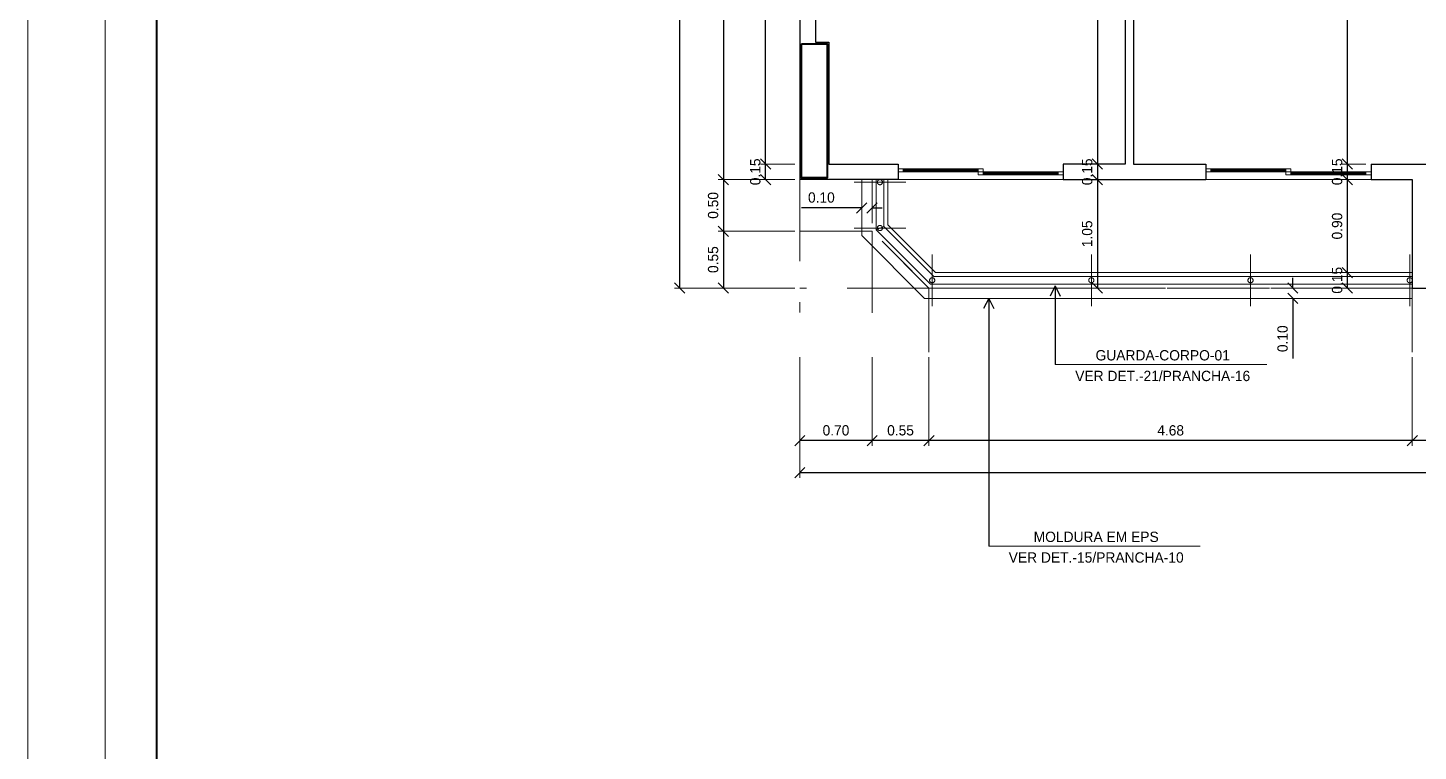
# Model space of a CAD drawing. Header units: metres. Extents: x 2.9 to 62.3, y 8 to 50.1.
# Drawn here: x 2.9 to 16.36, y 29.04 to 36.05 of the extents above; entities that cross this region are included whole.
import ezdxf

# ---------------------------------------------------------------- set-up
doc = ezdxf.new("R2010")
doc.units = ezdxf.units.M
doc.header["$MEASUREMENT"] = 0
for name, pattern in [('DGN Style 2', [0.98853, 0.593118, -0.395412]), ('DGN Style 3', [1.383942, 0.98853, -0.395412]), ('DGN Style 4', [1.582636, 0.790824, -0.395412, 0.00098853, -0.395412])]:
    doc.linetypes.add(name, pattern=pattern)
doc.layers.get('Defpoints').update_dxf_attribs({"lineweight": 0})
for name, color, linetype, lineweight in [('CORNIJAS_VAR NA PLANTA PTIPO 1', 7, 'Continuous', 0), ('Level 1', 7, 'Continuous', 0), ('Level 12', 7, 'Continuous', 0), ('Level 14', 7, 'Continuous', 0), ('Level 24-1', 7, 'Continuous', 0), ('Level 31', 7, 'Continuous', 0), ('Level 43', 7, 'Continuous', 0), ('Level 44', 7, 'Continuous', 0), ('Level 50', 7, 'Continuous', 0), ('Level 63', 7, 'Continuous', 0), ('Level 7', 7, 'Continuous', 0), ('Level 8', 7, 'Continuous', 0)]:
    doc.layers.add(name, color=color, linetype=linetype, lineweight=lineweight)
doc.styles.add('Style-INTL_ENGINEERING', font='INTL_ENGINEERING.shx')
doc.dimstyles.get("Standard").update_dxf_attribs({"dimtxt": 0.18, "dimasz": 0.18, "dimexe": 0.18, "dimexo": 0.0625, "dimgap": 0.09, "dimtad": 0, "dimtih": 1, "dimtoh": 1, "dimdec": 4, "dimzin": 1, "dimdsep": 46, "dimtxsty": 'Standard', "dimcen": 0, "dimadec": 0, "dimazin": 0, "dimtfac": 1, "dimtdec": 4, "dimtofl": 0, "dimtmove": 0, "dimatfit": 3, "dimfxl": 0, "dimtolj": 1, "dimtzin": 1, "dimarcsym": 0})

# ---------------------------------------------------------------- blocks, each defined once
blk = doc.blocks.new('_Oblique')
at = {"color": 0, "linetype": 'ByBlock', "lineweight": -2}
blk.add_line((0.5, 0.5), (-0.5, -0.5), dxfattribs=at)
blk = doc.blocks.new('*D222')
at = {"layer": 'Defpoints', "color": 0, "linetype": 'Continuous', "lineweight": 0}
for p in [(10.04283, 41.13904), (10.37455, 41.13904), (10.37455, 34.72904)]:
    blk.add_point(p, dxfattribs=at)
at = {"layer": 'Level 43', "color": 2, "linetype": 'Continuous', "lineweight": 0}
for p, q in [((10.32505, 41.13904), (9.99333, 41.13904)), ((10.32505, 34.72904), (9.99333, 34.72904))]:
    blk.add_line(p, q, dxfattribs=at)
at = {"layer": 'Level 43', "color": 0, "linetype": 'Continuous', "lineweight": -2}
blk.add_line((10.04283, 34.72904), (10.04283, 41.13904), dxfattribs=at)
at = {"layer": 'Level 43', "color": 0, "linetype": 'Continuous', "lineweight": -2, "xscale": 0.0995, "yscale": 0.0995, "zscale": 0.0995}
for p, rotation in [((10.04283, 41.13904), 90), ((10.04283, 34.72904), 270)]:
    blk.add_blockref('_Oblique', p, dxfattribs=dict(at, rotation=rotation))
at = {"layer": 'Level 43', "color": 0, "linetype": 'Continuous', "lineweight": 0, "insert": (9.94358, 37.93404), "char_height": 0.0995, "attachment_point": 5, "rotation": 90, "style": 'Style-INTL_ENGINEERING'}
blk.add_mtext('6.41', dxfattribs=at)
blk = doc.blocks.new('*D221')
at = {"layer": 'Defpoints', "color": 0, "linetype": 'Continuous', "lineweight": 0}
for p in [(10.04283, 34.72904), (10.37455, 34.72904), (10.37455, 34.57904)]:
    blk.add_point(p, dxfattribs=at)
at = {"layer": 'Level 43', "color": 2, "linetype": 'Continuous', "lineweight": 0}
for p, q in [((10.32505, 34.72904), (9.99333, 34.72904)), ((10.32505, 34.57904), (9.99333, 34.57904))]:
    blk.add_line(p, q, dxfattribs=at)
at = {"layer": 'Level 43', "color": 0, "linetype": 'Continuous', "lineweight": -2}
blk.add_line((10.04283, 34.57904), (10.04283, 34.72904), dxfattribs=at)
at = {"layer": 'Level 43', "color": 0, "linetype": 'Continuous', "lineweight": -2, "xscale": 0.0995, "yscale": 0.0995, "zscale": 0.0995}
for p, rotation in [((10.04283, 34.72904), 90), ((10.04283, 34.57904), 270)]:
    blk.add_blockref('_Oblique', p, dxfattribs=dict(at, rotation=rotation))
at = {"layer": 'Level 43', "color": 0, "linetype": 'Continuous', "lineweight": 0, "insert": (9.94358, 34.65404), "char_height": 0.0995, "attachment_point": 5, "rotation": 90, "style": 'Style-INTL_ENGINEERING'}
blk.add_mtext('0.15', dxfattribs=at)
blk = doc.blocks.new('*D240')
at = {"layer": 'Defpoints', "color": 0, "linetype": 'Continuous', "lineweight": 0}
for p in [(10.37455, 32.90904), (50.62455, 32.90904), (10.37455, 31.74023)]:
    blk.add_point(p, dxfattribs=at)
at = {"layer": 'Level 43', "color": 2, "linetype": 'Continuous', "lineweight": 0}
for p, q in [((10.37455, 32.85954), (10.37455, 31.69073)), ((50.62455, 32.85954), (50.62455, 31.69073))]:
    blk.add_line(p, q, dxfattribs=at)
at = {"layer": 'Level 43', "color": 0, "linetype": 'Continuous', "lineweight": -2}
blk.add_line((50.62455, 31.74023), (10.37455, 31.74023), dxfattribs=at)
at = {"layer": 'Level 43', "color": 0, "linetype": 'Continuous', "lineweight": -2, "xscale": 0.0995, "yscale": 0.0995, "zscale": 0.0995, "rotation": 180}
blk.add_blockref('_Oblique', (10.37455, 31.74023), dxfattribs=at)
at = {"layer": 'Level 43', "color": 0, "linetype": 'Continuous', "lineweight": -2, "xscale": 0.0995, "yscale": 0.0995, "zscale": 0.0995}
blk.add_blockref('_Oblique', (50.62455, 31.74023), dxfattribs=at)
at = {"layer": 'Level 43', "color": 0, "linetype": 'Continuous', "lineweight": 0, "insert": (30.49955, 31.83948), "char_height": 0.0995, "attachment_point": 5, "style": 'Style-INTL_ENGINEERING'}
blk.add_mtext('40.25', dxfattribs=at)
blk = doc.blocks.new('*D242')
at = {"layer": 'Defpoints', "color": 0, "linetype": 'Continuous', "lineweight": 0}
for p in [(10.37455, 34.57904), (9.63438, 34.07904), (10.37455, 34.07904)]:
    blk.add_point(p, dxfattribs=at)
at = {"layer": 'Level 43', "color": 2, "linetype": 'Continuous', "lineweight": 0}
for p, q in [((10.32505, 34.57904), (9.58488, 34.57904)), ((10.32505, 34.07904), (9.58488, 34.07904))]:
    blk.add_line(p, q, dxfattribs=at)
at = {"layer": 'Level 43', "color": 0, "linetype": 'Continuous', "lineweight": -2}
blk.add_line((9.63438, 34.57904), (9.63438, 34.07904), dxfattribs=at)
at = {"layer": 'Level 43', "color": 0, "linetype": 'Continuous', "lineweight": -2, "xscale": 0.0995, "yscale": 0.0995, "zscale": 0.0995}
for p, rotation in [((9.63438, 34.57904), 90), ((9.63438, 34.07904), 270)]:
    blk.add_blockref('_Oblique', p, dxfattribs=dict(at, rotation=rotation))
at = {"layer": 'Level 43', "color": 0, "linetype": 'Continuous', "lineweight": 0, "insert": (9.53513, 34.32904), "char_height": 0.0995, "attachment_point": 5, "rotation": 90, "style": 'Style-INTL_ENGINEERING'}
blk.add_mtext('0.50', dxfattribs=at)
blk = doc.blocks.new('*D243')
at = {"layer": 'Defpoints', "color": 0, "linetype": 'Continuous', "lineweight": 0}
for p in [(10.37455, 34.07904), (9.63438, 33.52904), (10.37455, 33.52904)]:
    blk.add_point(p, dxfattribs=at)
at = {"layer": 'Level 43', "color": 2, "linetype": 'Continuous', "lineweight": 0}
for p, q in [((10.32505, 34.07904), (9.58488, 34.07904)), ((10.32505, 33.52904), (9.58488, 33.52904))]:
    blk.add_line(p, q, dxfattribs=at)
at = {"layer": 'Level 43', "color": 0, "linetype": 'Continuous', "lineweight": -2}
blk.add_line((9.63438, 34.07904), (9.63438, 33.52904), dxfattribs=at)
at = {"layer": 'Level 43', "color": 0, "linetype": 'Continuous', "lineweight": -2, "xscale": 0.0995, "yscale": 0.0995, "zscale": 0.0995}
for p, rotation in [((9.63438, 34.07904), 90), ((9.63438, 33.52904), 270)]:
    blk.add_blockref('_Oblique', p, dxfattribs=dict(at, rotation=rotation))
at = {"layer": 'Level 43', "color": 0, "linetype": 'Continuous', "lineweight": 0, "insert": (9.53513, 33.80404), "char_height": 0.0995, "attachment_point": 5, "rotation": 90, "style": 'Style-INTL_ENGINEERING'}
blk.add_mtext('0.55', dxfattribs=at)
blk = doc.blocks.new('*D241')
at = {"layer": 'Defpoints', "color": 0, "linetype": 'Continuous', "lineweight": 0}
for p in [(10.37455, 41.28904), (9.63438, 34.57904), (10.37455, 34.57904)]:
    blk.add_point(p, dxfattribs=at)
at = {"layer": 'Level 43', "color": 2, "linetype": 'Continuous', "lineweight": 0}
for p, q in [((10.32505, 41.28904), (9.58488, 41.28904)), ((10.32505, 34.57904), (9.58488, 34.57904))]:
    blk.add_line(p, q, dxfattribs=at)
at = {"layer": 'Level 43', "color": 0, "linetype": 'Continuous', "lineweight": -2}
blk.add_line((9.63438, 41.28904), (9.63438, 34.57904), dxfattribs=at)
at = {"layer": 'Level 43', "color": 0, "linetype": 'Continuous', "lineweight": -2, "xscale": 0.0995, "yscale": 0.0995, "zscale": 0.0995}
for p, rotation in [((9.63438, 41.28904), 90), ((9.63438, 34.57904), 270)]:
    blk.add_blockref('_Oblique', p, dxfattribs=dict(at, rotation=rotation))
at = {"layer": 'Level 43', "color": 0, "linetype": 'Continuous', "lineweight": 0, "insert": (9.53513, 37.93404), "char_height": 0.0995, "attachment_point": 5, "rotation": 90, "style": 'Style-INTL_ENGINEERING'}
blk.add_mtext('6.71', dxfattribs=at)
blk = doc.blocks.new('*D244')
at = {"layer": 'Defpoints', "color": 0, "linetype": 'Continuous', "lineweight": 0}
for p in [(10.37455, 41.28904), (9.21022, 33.52904), (10.37455, 33.52904)]:
    blk.add_point(p, dxfattribs=at)
at = {"layer": 'Level 43', "color": 2, "linetype": 'Continuous', "lineweight": 0}
for p, q in [((10.32505, 41.28904), (9.16072, 41.28904)), ((10.32505, 33.52904), (9.16072, 33.52904))]:
    blk.add_line(p, q, dxfattribs=at)
at = {"layer": 'Level 43', "color": 0, "linetype": 'Continuous', "lineweight": -2}
blk.add_line((9.21022, 41.28904), (9.21022, 33.52904), dxfattribs=at)
at = {"layer": 'Level 43', "color": 0, "linetype": 'Continuous', "lineweight": -2, "xscale": 0.0995, "yscale": 0.0995, "zscale": 0.0995}
for p, rotation in [((9.21022, 41.28904), 90), ((9.21022, 33.52904), 270)]:
    blk.add_blockref('_Oblique', p, dxfattribs=dict(at, rotation=rotation))
at = {"layer": 'Level 43', "color": 0, "linetype": 'Continuous', "lineweight": 0, "insert": (9.11097, 37.40904), "char_height": 0.0995, "attachment_point": 5, "rotation": 90, "style": 'Style-INTL_ENGINEERING'}
blk.add_mtext('7.76', dxfattribs=at)
blk = doc.blocks.new('*D247')
at = {"layer": 'Defpoints', "color": 0, "linetype": 'Continuous', "lineweight": 0}
for p in [(15.676, 34.579), (15.905, 34.579), (16.305, 33.679)]:
    blk.add_point(p, dxfattribs=at)
at = {"layer": 'Level 43', "color": 2, "linetype": 'Continuous', "lineweight": 0}
for p, q in [((15.855, 34.579), (15.627, 34.579)), ((16.255, 33.679), (15.627, 33.679))]:
    blk.add_line(p, q, dxfattribs=at)
at = {"layer": 'Level 43', "color": 0, "linetype": 'Continuous', "lineweight": -2}
blk.add_line((15.676, 33.679), (15.676, 34.579), dxfattribs=at)
at = {"layer": 'Level 43', "color": 0, "linetype": 'Continuous', "lineweight": -2, "xscale": 0.0995, "yscale": 0.0995, "zscale": 0.0995}
for p, rotation in [((15.676, 34.579), 90), ((15.676, 33.679), 270)]:
    blk.add_blockref('_Oblique', p, dxfattribs=dict(at, rotation=rotation))
at = {"layer": 'Level 43', "color": 0, "linetype": 'Continuous', "lineweight": 0, "insert": (15.577, 34.129), "char_height": 0.0995, "attachment_point": 5, "rotation": 90, "style": 'Style-INTL_ENGINEERING'}
blk.add_mtext('0.90', dxfattribs=at)
blk = doc.blocks.new('*D248')
at = {"layer": 'Defpoints', "color": 0, "linetype": 'Continuous', "lineweight": 0}
for p in [(15.676, 34.729), (15.905, 34.729), (15.905, 34.579)]:
    blk.add_point(p, dxfattribs=at)
at = {"layer": 'Level 43', "color": 2, "linetype": 'Continuous', "lineweight": 0}
for p, q in [((15.855, 34.729), (15.627, 34.729)), ((15.855, 34.579), (15.627, 34.579))]:
    blk.add_line(p, q, dxfattribs=at)
at = {"layer": 'Level 43', "color": 0, "linetype": 'Continuous', "lineweight": -2}
blk.add_line((15.676, 34.579), (15.676, 34.729), dxfattribs=at)
at = {"layer": 'Level 43', "color": 0, "linetype": 'Continuous', "lineweight": -2, "xscale": 0.0995, "yscale": 0.0995, "zscale": 0.0995}
for p, rotation in [((15.676, 34.729), 90), ((15.676, 34.579), 270)]:
    blk.add_blockref('_Oblique', p, dxfattribs=dict(at, rotation=rotation))
at = {"layer": 'Level 43', "color": 0, "linetype": 'Continuous', "lineweight": 0, "insert": (15.577, 34.654), "char_height": 0.0995, "attachment_point": 5, "rotation": 90, "style": 'Style-INTL_ENGINEERING'}
blk.add_mtext('0.15', dxfattribs=at)
blk = doc.blocks.new('*D249')
at = {"layer": 'Defpoints', "color": 0, "linetype": 'Continuous', "lineweight": 0}
for p in [(15.676, 38.429), (15.805, 38.429), (15.905, 34.729)]:
    blk.add_point(p, dxfattribs=at)
at = {"layer": 'Level 43', "color": 2, "linetype": 'Continuous', "lineweight": 0}
for p, q in [((15.755, 38.429), (15.627, 38.429)), ((15.855, 34.729), (15.627, 34.729))]:
    blk.add_line(p, q, dxfattribs=at)
at = {"layer": 'Level 43', "color": 0, "linetype": 'Continuous', "lineweight": -2}
blk.add_line((15.676, 34.729), (15.676, 38.429), dxfattribs=at)
at = {"layer": 'Level 43', "color": 0, "linetype": 'Continuous', "lineweight": -2, "xscale": 0.0995, "yscale": 0.0995, "zscale": 0.0995}
for p, rotation in [((15.676, 38.429), 90), ((15.676, 34.729), 270)]:
    blk.add_blockref('_Oblique', p, dxfattribs=dict(at, rotation=rotation))
at = {"layer": 'Level 43', "color": 0, "linetype": 'Continuous', "lineweight": 0, "insert": (15.577, 36.579), "char_height": 0.0995, "attachment_point": 5, "rotation": 90, "style": 'Style-INTL_ENGINEERING'}
blk.add_mtext('3.70', dxfattribs=at)
blk = doc.blocks.new('*D246')
at = {"layer": 'Defpoints', "color": 0, "linetype": 'Continuous', "lineweight": 0}
for p in [(15.676, 33.679), (16.305, 33.679), (16.305, 33.529)]:
    blk.add_point(p, dxfattribs=at)
at = {"layer": 'Level 43', "color": 2, "linetype": 'Continuous', "lineweight": 0}
for p, q in [((16.255, 33.679), (15.627, 33.679)), ((16.255, 33.529), (15.627, 33.529))]:
    blk.add_line(p, q, dxfattribs=at)
at = {"layer": 'Level 43', "color": 0, "linetype": 'Continuous', "lineweight": -2}
blk.add_line((15.676, 33.529), (15.676, 33.679), dxfattribs=at)
at = {"layer": 'Level 43', "color": 0, "linetype": 'Continuous', "lineweight": -2, "xscale": 0.0995, "yscale": 0.0995, "zscale": 0.0995}
for p, rotation in [((15.676, 33.679), 90), ((15.676, 33.529), 270)]:
    blk.add_blockref('_Oblique', p, dxfattribs=dict(at, rotation=rotation))
at = {"layer": 'Level 43', "color": 0, "linetype": 'Continuous', "lineweight": 0, "insert": (15.577, 33.604), "char_height": 0.0995, "attachment_point": 5, "rotation": 90, "style": 'Style-INTL_ENGINEERING'}
blk.add_mtext('0.15', dxfattribs=at)
blk = doc.blocks.new('*D284')
at = {"layer": 'Defpoints', "color": 0, "linetype": 'Continuous', "lineweight": 0}
for p in [(13.525, 38.509), (13.256, 34.729), (13.525, 34.729)]:
    blk.add_point(p, dxfattribs=at)
at = {"layer": 'Level 43', "color": 2, "linetype": 'Continuous', "lineweight": 0}
for p, q in [((13.475, 38.509), (13.206, 38.509)), ((13.475, 34.729), (13.206, 34.729))]:
    blk.add_line(p, q, dxfattribs=at)
at = {"layer": 'Level 43', "color": 0, "linetype": 'Continuous', "lineweight": -2}
blk.add_line((13.256, 38.509), (13.256, 34.729), dxfattribs=at)
at = {"layer": 'Level 43', "color": 0, "linetype": 'Continuous', "lineweight": -2, "xscale": 0.0995, "yscale": 0.0995, "zscale": 0.0995}
for p, rotation in [((13.256, 38.509), 90), ((13.256, 34.729), 270)]:
    blk.add_blockref('_Oblique', p, dxfattribs=dict(at, rotation=rotation))
at = {"layer": 'Level 43', "color": 0, "linetype": 'Continuous', "lineweight": 0, "insert": (13.157, 36.619), "char_height": 0.0995, "attachment_point": 5, "rotation": 90, "style": 'Style-INTL_ENGINEERING'}
blk.add_mtext('3.78', dxfattribs=at)
blk = doc.blocks.new('*D285')
at = {"layer": 'Defpoints', "color": 0, "linetype": 'Continuous', "lineweight": 0}
for p in [(13.525, 34.729), (13.256, 34.579), (13.615, 34.579)]:
    blk.add_point(p, dxfattribs=at)
at = {"layer": 'Level 43', "color": 2, "linetype": 'Continuous', "lineweight": 0}
for p, q in [((13.475, 34.729), (13.206, 34.729)), ((13.565, 34.579), (13.206, 34.579))]:
    blk.add_line(p, q, dxfattribs=at)
at = {"layer": 'Level 43', "color": 0, "linetype": 'Continuous', "lineweight": -2}
blk.add_line((13.256, 34.729), (13.256, 34.579), dxfattribs=at)
at = {"layer": 'Level 43', "color": 0, "linetype": 'Continuous', "lineweight": -2, "xscale": 0.0995, "yscale": 0.0995, "zscale": 0.0995}
for p, rotation in [((13.256, 34.729), 90), ((13.256, 34.579), 270)]:
    blk.add_blockref('_Oblique', p, dxfattribs=dict(at, rotation=rotation))
at = {"layer": 'Level 43', "color": 0, "linetype": 'Continuous', "lineweight": 0, "insert": (13.157, 34.654), "char_height": 0.0995, "attachment_point": 5, "rotation": 90, "style": 'Style-INTL_ENGINEERING'}
blk.add_mtext('0.15', dxfattribs=at)
blk = doc.blocks.new('*D286')
at = {"layer": 'Defpoints', "color": 0, "linetype": 'Continuous', "lineweight": 0}
for p in [(13.615, 34.579), (13.256, 33.529), (13.965, 33.529)]:
    blk.add_point(p, dxfattribs=at)
at = {"layer": 'Level 43', "color": 2, "linetype": 'Continuous', "lineweight": 0}
for p, q in [((13.565, 34.579), (13.206, 34.579)), ((13.915, 33.529), (13.206, 33.529))]:
    blk.add_line(p, q, dxfattribs=at)
at = {"layer": 'Level 43', "color": 0, "linetype": 'Continuous', "lineweight": -2}
blk.add_line((13.256, 34.579), (13.256, 33.529), dxfattribs=at)
at = {"layer": 'Level 43', "color": 0, "linetype": 'Continuous', "lineweight": -2, "xscale": 0.0995, "yscale": 0.0995, "zscale": 0.0995}
for p, rotation in [((13.256, 34.579), 90), ((13.256, 33.529), 270)]:
    blk.add_blockref('_Oblique', p, dxfattribs=dict(at, rotation=rotation))
at = {"layer": 'Level 43', "color": 0, "linetype": 'Continuous', "lineweight": 0, "insert": (13.157, 34.054), "char_height": 0.0995, "attachment_point": 5, "rotation": 90, "style": 'Style-INTL_ENGINEERING'}
blk.add_mtext('1.05', dxfattribs=at)
blk = doc.blocks.new('*D343')
at = {"layer": 'Defpoints', "color": 0, "linetype": 'Continuous', "lineweight": 0}
for p in [(16.305, 32.909), (17.685, 32.378), (16.305, 32.051)]:
    blk.add_point(p, dxfattribs=at)
at = {"layer": 'Level 43', "color": 2, "linetype": 'Continuous', "lineweight": 0}
for p, q in [((16.305, 32.86), (16.305, 32.002)), ((17.685, 32.329), (17.685, 32.002))]:
    blk.add_line(p, q, dxfattribs=at)
at = {"layer": 'Level 43', "color": 0, "linetype": 'Continuous', "lineweight": -2}
blk.add_line((17.685, 32.051), (16.305, 32.051), dxfattribs=at)
at = {"layer": 'Level 43', "color": 0, "linetype": 'Continuous', "lineweight": -2, "xscale": 0.0995, "yscale": 0.0995, "zscale": 0.0995, "rotation": 180}
blk.add_blockref('_Oblique', (16.305, 32.051), dxfattribs=at)
at = {"layer": 'Level 43', "color": 0, "linetype": 'Continuous', "lineweight": -2, "xscale": 0.0995, "yscale": 0.0995, "zscale": 0.0995}
blk.add_blockref('_Oblique', (17.685, 32.051), dxfattribs=at)
at = {"layer": 'Level 43', "color": 0, "linetype": 'Continuous', "lineweight": 0, "insert": (16.995, 32.15), "char_height": 0.0995, "attachment_point": 5, "style": 'Style-INTL_ENGINEERING'}
blk.add_mtext('1.38', dxfattribs=at)
blk = doc.blocks.new('*D344')
at = {"layer": 'Defpoints', "color": 0, "linetype": 'Continuous', "lineweight": 0}
for p in [(11.625, 32.909), (16.305, 32.909), (11.625, 32.051)]:
    blk.add_point(p, dxfattribs=at)
at = {"layer": 'Level 43', "color": 2, "linetype": 'Continuous', "lineweight": 0}
for p, q in [((11.625, 32.86), (11.625, 32.002)), ((16.305, 32.86), (16.305, 32.002))]:
    blk.add_line(p, q, dxfattribs=at)
at = {"layer": 'Level 43', "color": 0, "linetype": 'Continuous', "lineweight": -2}
blk.add_line((16.305, 32.051), (11.625, 32.051), dxfattribs=at)
at = {"layer": 'Level 43', "color": 0, "linetype": 'Continuous', "lineweight": -2, "xscale": 0.0995, "yscale": 0.0995, "zscale": 0.0995, "rotation": 180}
blk.add_blockref('_Oblique', (11.625, 32.051), dxfattribs=at)
at = {"layer": 'Level 43', "color": 0, "linetype": 'Continuous', "lineweight": -2, "xscale": 0.0995, "yscale": 0.0995, "zscale": 0.0995}
blk.add_blockref('_Oblique', (16.305, 32.051), dxfattribs=at)
at = {"layer": 'Level 43', "color": 0, "linetype": 'Continuous', "lineweight": 0, "insert": (13.965, 32.15), "char_height": 0.0995, "attachment_point": 5, "style": 'Style-INTL_ENGINEERING'}
blk.add_mtext('4.68', dxfattribs=at)
blk = doc.blocks.new('*D345')
at = {"layer": 'Defpoints', "color": 0, "linetype": 'Continuous', "lineweight": 0}
for p in [(11.07455, 32.90904), (11.62455, 32.90904), (11.07455, 32.05121)]:
    blk.add_point(p, dxfattribs=at)
at = {"layer": 'Level 43', "color": 2, "linetype": 'Continuous', "lineweight": 0}
for p, q in [((11.07455, 32.85954), (11.07455, 32.00171)), ((11.62455, 32.85954), (11.62455, 32.00171))]:
    blk.add_line(p, q, dxfattribs=at)
at = {"layer": 'Level 43', "color": 0, "linetype": 'Continuous', "lineweight": -2}
blk.add_line((11.62455, 32.05121), (11.07455, 32.05121), dxfattribs=at)
at = {"layer": 'Level 43', "color": 0, "linetype": 'Continuous', "lineweight": -2, "xscale": 0.0995, "yscale": 0.0995, "zscale": 0.0995, "rotation": 180}
blk.add_blockref('_Oblique', (11.07455, 32.05121), dxfattribs=at)
at = {"layer": 'Level 43', "color": 0, "linetype": 'Continuous', "lineweight": -2, "xscale": 0.0995, "yscale": 0.0995, "zscale": 0.0995}
blk.add_blockref('_Oblique', (11.62455, 32.05121), dxfattribs=at)
at = {"layer": 'Level 43', "color": 0, "linetype": 'Continuous', "lineweight": 0, "insert": (11.34955, 32.15046), "char_height": 0.0995, "attachment_point": 5, "style": 'Style-INTL_ENGINEERING'}
blk.add_mtext('0.55', dxfattribs=at)
blk = doc.blocks.new('*D346')
at = {"layer": 'Defpoints', "color": 0, "linetype": 'Continuous', "lineweight": 0}
for p in [(10.37455, 32.90904), (11.07455, 32.90904), (10.37455, 32.05121)]:
    blk.add_point(p, dxfattribs=at)
at = {"layer": 'Level 43', "color": 2, "linetype": 'Continuous', "lineweight": 0}
for p, q in [((10.37455, 32.85954), (10.37455, 32.00171)), ((11.07455, 32.85954), (11.07455, 32.00171))]:
    blk.add_line(p, q, dxfattribs=at)
at = {"layer": 'Level 43', "color": 0, "linetype": 'Continuous', "lineweight": -2}
blk.add_line((11.07455, 32.05121), (10.37455, 32.05121), dxfattribs=at)
at = {"layer": 'Level 43', "color": 0, "linetype": 'Continuous', "lineweight": -2, "xscale": 0.0995, "yscale": 0.0995, "zscale": 0.0995, "rotation": 180}
blk.add_blockref('_Oblique', (10.37455, 32.05121), dxfattribs=at)
at = {"layer": 'Level 43', "color": 0, "linetype": 'Continuous', "lineweight": -2, "xscale": 0.0995, "yscale": 0.0995, "zscale": 0.0995}
blk.add_blockref('_Oblique', (11.07455, 32.05121), dxfattribs=at)
at = {"layer": 'Level 43', "color": 0, "linetype": 'Continuous', "lineweight": 0, "insert": (10.72455, 32.15046), "char_height": 0.0995, "attachment_point": 5, "style": 'Style-INTL_ENGINEERING'}
blk.add_mtext('0.70', dxfattribs=at)
blk = doc.blocks.new('TerminatorOpen')
at = {"color": 0, "linetype": 'ByBlock', "lineweight": -2}
for q in [(-1, 0.5), (-1, 0), (-1, -0.5)]:
    blk.add_line((0, 0), q, dxfattribs=at)
blk = doc.blocks.new('*D423')
at = {"layer": 'Defpoints', "color": 0, "linetype": 'Continuous', "lineweight": 0}
for p in [(15.38, 33.529), (15.148, 33.429), (15.38, 33.429)]:
    blk.add_point(p, dxfattribs=at)
at = {"layer": 'Level 43', "color": 2, "linetype": 'Continuous', "lineweight": 0}
for p, q in [((15.331, 33.529), (15.099, 33.529)), ((15.331, 33.429), (15.099, 33.429))]:
    blk.add_line(p, q, dxfattribs=at)
at = {"layer": 'Level 43', "color": 0, "linetype": 'Continuous', "lineweight": -2}
for p, q in [((15.148, 33.529), (15.148, 33.629)), ((15.148, 33.429), (15.148, 32.847))]:
    blk.add_line(p, q, dxfattribs=at)
at = {"layer": 'Level 43', "color": 0, "linetype": 'Continuous', "lineweight": -2, "xscale": 0.0995, "yscale": 0.0995, "zscale": 0.0995}
for p, rotation in [((15.148, 33.529), 270), ((15.148, 33.429), 90)]:
    blk.add_blockref('_Oblique', p, dxfattribs=dict(at, rotation=rotation))
at = {"layer": 'Level 43', "color": 0, "linetype": 'Continuous', "lineweight": 0, "insert": (15.049, 33.038), "char_height": 0.0995, "attachment_point": 5, "rotation": 90, "style": 'Style-INTL_ENGINEERING'}
blk.add_mtext('0.10', dxfattribs=at)
blk = doc.blocks.new('*D426')
at = {"layer": 'Defpoints', "color": 0, "linetype": 'Continuous', "lineweight": 0}
for p in [(10.974, 34.579), (11.074, 34.579), (11.074, 34.305)]:
    blk.add_point(p, dxfattribs=at)
at = {"layer": 'Level 43', "color": 2, "linetype": 'Continuous', "lineweight": 0}
for p, q in [((10.974, 34.53), (10.974, 34.256)), ((11.074, 34.53), (11.074, 34.256))]:
    blk.add_line(p, q, dxfattribs=at)
at = {"layer": 'Level 43', "color": 0, "linetype": 'Continuous', "lineweight": -2}
for p, q in [((10.974, 34.305), (10.392, 34.305)), ((11.074, 34.305), (11.173, 34.305))]:
    blk.add_line(p, q, dxfattribs=at)
at = {"layer": 'Level 43', "color": 0, "linetype": 'Continuous', "lineweight": -2, "xscale": 0.0995, "yscale": 0.0995, "zscale": 0.0995}
blk.add_blockref('_Oblique', (10.974, 34.305), dxfattribs=at)
at = {"layer": 'Level 43', "color": 0, "linetype": 'Continuous', "lineweight": -2, "xscale": 0.0995, "yscale": 0.0995, "zscale": 0.0995, "rotation": 180}
blk.add_blockref('_Oblique', (11.074, 34.305), dxfattribs=at)
at = {"layer": 'Level 43', "color": 0, "linetype": 'Continuous', "lineweight": 0, "insert": (10.583, 34.405), "char_height": 0.0995, "attachment_point": 5, "style": 'Style-INTL_ENGINEERING'}
blk.add_mtext('0.10', dxfattribs=at)
blk = doc.blocks.new('PC185')
at = {"layer": 'Level 14', "color": 7, "linetype": 'Continuous', "lineweight": 13, "flags": 128}
for points in [[(0.00001, -0.04504), (0.05, -0.04504), (0.05001, -0.07502), (0.00002, -0.07504)], [(0.77501, -0.04506), (0.05, -0.04504), (0.05, -0.05504), (0.775, -0.05508)], [(0.05, -0.06502), (0.77502, -0.06506), (0.77499, -0.07506), (0.05001, -0.07502)], [(0.82499, -0.04506), (0.77501, -0.04506), (0.77499, -0.07506), (0.825, -0.07506)], [(0.77503, -0.07504), (0.82501, -0.07502), (0.82501, -0.10502), (0.77502, -0.10502)], [(1.55002, -0.07506), (0.82501, -0.07502), (0.82499, -0.08506), (1.55, -0.08504)], [(0.82502, -0.09502), (1.55002, -0.09504), (1.55001, -0.10504), (0.82501, -0.10502)], [(1.60001, -0.07506), (1.55002, -0.07506), (1.55001, -0.10504), (1.60002, -0.10504)]]:
    blk.add_lwpolyline(points, close=True, dxfattribs=at)
at = {"layer": 'Level 31', "color": 30, "linetype": 'Continuous', "lineweight": 0}
blk.add_line((-0.00001, -0.15008), (1.60001, -0.15012), dxfattribs=at)
at = {"layer": 'Level 7', "color": 7, "linetype": 'Continuous', "lineweight": 30, "flags": 128}
for points in [[(0, 0), (-0.00001, -0.15008)], [(1.60001, -0.00002), (1.60001, -0.1501)]]:
    blk.add_lwpolyline(points, dxfattribs=at)
blk = doc.blocks.new('*U557')
at = {"layer": 'Level 1', "color": 3, "linetype": 'DGN Style 4', "lineweight": 0}
blk.add_line((0, 0.25), (0, -0.25), dxfattribs=at)
at = {"layer": 'Level 50', "color": 190, "linetype": 'DGN Style 2', "lineweight": 0}
blk.add_circle((0, 0), 0.025, dxfattribs=at)
blk = doc.blocks.new('*U558')
at = {"layer": 'Level 1', "color": 3, "linetype": 'DGN Style 4', "lineweight": 0}
blk.add_line((0.25, 0), (-0.25, 0), dxfattribs=at)
at = {"layer": 'Level 50', "color": 190, "linetype": 'DGN Style 2', "lineweight": 0}
blk.add_circle((0, 0), 0.025, dxfattribs=at)
blk = doc.blocks.new('*U559')
at = {"layer": 'Level 1', "color": 3, "linetype": 'DGN Style 4', "lineweight": 0}
blk.add_line((0.25, 0), (-0.25, 0), dxfattribs=at)
at = {"layer": 'Level 50', "color": 190, "linetype": 'DGN Style 2', "lineweight": 0}
blk.add_circle((0, 0), 0.025, dxfattribs=at)
blk = doc.blocks.new('*U560')
at = {"layer": 'Level 1', "color": 3, "linetype": 'DGN Style 4', "lineweight": 0}
blk.add_line((0, 0.25), (0, -0.25), dxfattribs=at)
at = {"layer": 'Level 50', "color": 190, "linetype": 'DGN Style 2', "lineweight": 0}
blk.add_circle((0, 0), 0.025, dxfattribs=at)
blk = doc.blocks.new('*U561')
at = {"layer": 'Level 1', "color": 3, "linetype": 'DGN Style 4', "lineweight": 0}
blk.add_line((0, 0.25), (0, -0.25), dxfattribs=at)
at = {"layer": 'Level 50', "color": 190, "linetype": 'DGN Style 2', "lineweight": 0}
blk.add_circle((0, 0), 0.025, dxfattribs=at)
blk = doc.blocks.new('*U562')
at = {"layer": 'Level 1', "color": 3, "linetype": 'DGN Style 4', "lineweight": 0}
blk.add_line((0, 0.25), (0, -0.25), dxfattribs=at)
at = {"layer": 'Level 50', "color": 190, "linetype": 'DGN Style 2', "lineweight": 0}
blk.add_circle((0, 0), 0.025, dxfattribs=at)
blk = doc.blocks.new('*U556')
at = {"layer": 'CORNIJAS_VAR NA PLANTA PTIPO 1', "color": 7, "linetype": 'Continuous', "lineweight": 13, "flags": 128}
blk.add_lwpolyline([(-14.195, -4.792), (-14.195, -4.892), (-18.917, -4.892), (-19.525, -4.284), (-19.525, -3.742)], dxfattribs=at)
at = {"layer": 'Level 50', "color": 190, "linetype": 'DGN Style 2', "lineweight": 0}
blk.add_line((-19.388, -4.227), (-19.313, -4.196), dxfattribs=at)
at = {"layer": 'Level 50', "color": 190, "linetype": 'Continuous', "lineweight": 13, "flags": 128}
for points in [[(-14.195, -4.755), (-18.86, -4.755), (-19.388, -4.227), (-19.388, -3.742)], [(-14.195, -4.68), (-18.829, -4.68), (-19.313, -4.196), (-19.313, -3.742)]]:
    blk.add_lwpolyline(points, dxfattribs=at)
at = {"layer": 'Level 7', "color": 7, "linetype": 'Continuous', "lineweight": 13, "flags": 128}
blk.add_lwpolyline([(-14.195, -4.642), (-18.813, -4.642), (-19.275, -4.18), (-19.275, -3.742)], dxfattribs=at)
at = {"layer": 'Level 8', "color": 7, "linetype": 'DGN Style 3', "lineweight": 0, "flags": 128}
blk.add_lwpolyline([(-14.195, -4.792), (-18.875, -4.792), (-19.425, -4.242), (-19.425, -3.742)], dxfattribs=at)
at = {"layer": 'Level 50', "color": 190, "linetype": 'DGN Style 2', "lineweight": 0}
for name, p in [('*U558', (-19.35, -3.767)), ('*U559', (-19.35, -4.211)), ('*U560', (-18.844, -4.717)), ('*U562', (-17.303, -4.717)), ('*U561', (-15.762, -4.717)), ('*U557', (-14.22, -4.717))]:
    blk.add_blockref(name, p, dxfattribs=at)

msp = doc.modelspace()

# ---------------------------------------------------------------- linework, layer by layer
at = {"layer": 'CORNIJAS_VAR NA PLANTA PTIPO 1', "color": 7, "linetype": 'Continuous', "lineweight": 30}
for p, q in [((10.375, 38.709), (10.375, 34.579)), ((10.525, 38.709), (10.525, 35.91)), ((13.525, 38.509), (13.525, 34.729)), ((13.605, 38.429), (13.605, 34.729)), ((10.655, 34.729), (11.325, 34.729)), ((13.525, 34.729), (12.925, 34.729)), ((13.605, 34.729), (14.305, 34.729)), ((15.905, 34.729), (16.605, 34.729)), ((11.325, 34.579), (10.375, 34.579)), ((12.925, 34.579), (14.305, 34.579)), ((15.905, 34.579), (16.305, 34.579)), ((16.305, 33.529), (16.92, 33.529))]:
    msp.add_line(p, q, dxfattribs=at)
at = {"layer": 'CORNIJAS_VAR NA PLANTA PTIPO 1', "color": 7, "linetype": 'Continuous', "lineweight": 30, "flags": 128}
msp.add_lwpolyline([(10.525, 35.91), (10.655, 35.91), (10.655, 34.729)], dxfattribs=at)
at = {"layer": 'Level 12', "color": 2, "linetype": 'Continuous', "lineweight": 13}
for p, q in [((14.895, 32.788), (12.847, 32.788)), ((14.251, 31.03), (12.203, 31.03))]:
    msp.add_line(p, q, dxfattribs=at)
at = {"layer": 'Level 24-1', "color": 7, "linetype": 'DGN Style 2', "lineweight": 0, "flags": 128}
msp.add_lwpolyline([(33.725, 41.939), (38.035, 41.939), (38.035, 42.689), (46.865, 42.689), (46.865, 41.289), (50.625, 41.289), (50.625, 34.579), (49.925, 34.579), (49.925, 34.079), (49.375, 33.529), (39.847, 33.529), (39.227, 32.909), (31.911, 32.909), (31.694, 33.126), (29.305, 33.126), (29.088, 32.909), (21.772, 32.909), (21.152, 33.529), (11.625, 33.529), (11.075, 34.079), (11.075, 34.579), (10.375, 34.579), (10.375, 41.289), (14.135, 41.289), (14.135, 42.689), (22.965, 42.689), (22.965, 41.939), (27.274, 41.939), (27.274, 46.725), (33.724, 46.725), (33.725, 41.939)], dxfattribs=at)
at = {"layer": 'Level 43', "color": 2, "linetype": 'DGN Style 4', "lineweight": 0}
for p, q in [((10.375, 34.579), (10.375, 32.909)), ((11.075, 34.079), (10.375, 34.079)), ((11.075, 34.079), (11.075, 32.909)), ((11.625, 33.529), (10.375, 33.529)), ((11.625, 33.529), (11.625, 32.909)), ((16.305, 33.529), (16.305, 32.909))]:
    msp.add_line(p, q, dxfattribs=at)
at = {"layer": 'Level 44', "color": 1, "linetype": 'Continuous', "lineweight": 40, "flags": 128}
msp.add_lwpolyline([(10.39, 35.895), (10.64, 35.895), (10.64, 34.595), (10.39, 34.595)], close=True, dxfattribs=at)
at = {"layer": 'Level 63', "color": 131, "linetype": 'Continuous', "lineweight": 0}
msp.add_line((3.649, 22.869), (3.649, 50.069), dxfattribs=at)
at = {"layer": 'Level 63', "color": 131, "linetype": 'Continuous', "lineweight": 40}
msp.add_line((4.149, 8.519), (4.149, 49.569), dxfattribs=at)
at = {"layer": 'Level 63', "color": 131, "linetype": 'Continuous', "lineweight": 0, "flags": 128}
msp.add_lwpolyline([(62.35, 50.069), (2.899, 50.069), (2.899, 8.019), (62.35, 8.019)], close=True, dxfattribs=at)
at = {"layer": 'Level 63', "color": 131, "linetype": 'Continuous', "lineweight": 13, "flags": 128}
msp.add_lwpolyline([(56.85, 8.518), (4.149, 8.518), (4.149, 49.569), (56.85, 49.569)], close=True, dxfattribs=at)
at = {"layer": 'Level 7', "color": 7, "linetype": 'Continuous', "lineweight": 30, "flags": 128}
msp.add_lwpolyline([(16.305, 34.579), (16.305, 33.529)], dxfattribs=at)

# ---------------------------------------------------------------- block references
at = {"layer": 'CORNIJAS_VAR NA PLANTA PTIPO 1', "color": 7, "linetype": 'Continuous', "lineweight": 13}
msp.add_blockref('*U556', (30.5, 38.321), dxfattribs=at)
at = {"layer": 'Level 7', "color": 30, "linetype": 'Continuous', "lineweight": 0}
for p in [(11.325, 34.729), (14.305, 34.729)]:
    msp.add_blockref('PC185', p, dxfattribs=at)

# ---------------------------------------------------------------- texts
at = {"layer": 'Level 12', "color": 2, "linetype": 'Continuous', "lineweight": 13, "char_height": 0.1, "attachment_point": 5, "line_spacing_factor": 1.200006, "style": 'Style-INTL_ENGINEERING'}
for s, insert in [('GUARDA-CORPO-01\\PVER DET.-21/PRANCHA-16\\P', (13.888, 32.777)), ('MOLDURA EM EPS\\PVER DET.-15/PRANCHA-10\\P', (13.244, 31.019))]:
    msp.add_mtext(s, dxfattribs=dict(at, insert=insert))

# ---------------------------------------------------------------- dimensions: what is measured, and where the dimension line sits
at = {"layer": 'Level 43', "color": 2, "linetype": 'Continuous', "lineweight": 0}
for base, p1, p2, angle, override, picture, middle in [((9.21, 33.529), (10.375, 41.289), (10.375, 33.529), 270, {"dimtxt": 0.0995, "dimasz": 0.0995, "dimexe": 0.0495, "dimexo": 0.0495, "dimgap": 0.0495, "dimtad": 1, "dimtih": 0, "dimtoh": 0, "dimdec": 2, "dimzin": 3, "dimtxsty": 'Style-INTL_ENGINEERING', "dimblk": 'Oblique', "dimclre": 2, "dimtdec": 2, "dimatfit": 1, "dimtolj": 0, "dimtzin": 3, "dimlwe": 0}, '*D244', (9.111, 37.409)), ((9.634, 34.579), (10.375, 41.289), (10.375, 34.579), 270, {"dimtxt": 0.0995, "dimasz": 0.0995, "dimexe": 0.0495, "dimexo": 0.0495, "dimgap": 0.0495, "dimtad": 1, "dimtih": 0, "dimtoh": 0, "dimdec": 2, "dimzin": 3, "dimtxsty": 'Style-INTL_ENGINEERING', "dimblk": 'Oblique', "dimclre": 2, "dimtdec": 2, "dimatfit": 1, "dimtolj": 0, "dimtzin": 3, "dimlwe": 0}, '*D241', (9.535, 37.934)), ((10.043, 41.139), (10.375, 34.729), (10.375, 41.139), 90, {"dimtxt": 0.0995, "dimasz": 0.0995, "dimexe": 0.0495, "dimexo": 0.0495, "dimgap": 0.0495, "dimtad": 1, "dimtih": 0, "dimtoh": 0, "dimdec": 2, "dimzin": 3, "dimtxsty": 'Style-INTL_ENGINEERING', "dimblk": 'Oblique', "dimclre": 2, "dimtdec": 2, "dimatfit": 1, "dimfrac": 2, "dimtolj": 0, "dimtzin": 3, "dimlwe": 0}, '*D222', (9.944, 37.934)), ((13.256, 34.729), (13.525, 38.509), (13.525, 34.729), 270, {"dimtxt": 0.0995, "dimasz": 0.0995, "dimexe": 0.0495, "dimexo": 0.0495, "dimgap": 0.0495, "dimtad": 1, "dimtih": 0, "dimtoh": 0, "dimdec": 2, "dimzin": 3, "dimtxsty": 'Style-INTL_ENGINEERING', "dimblk": 'Oblique', "dimclre": 2, "dimtdec": 2, "dimatfit": 1, "dimtolj": 0, "dimtzin": 3, "dimlwe": 0}, '*D284', (13.157, 36.619)), ((15.676, 38.429), (15.905, 34.729), (15.805, 38.429), 90, {"dimtxt": 0.0995, "dimasz": 0.0995, "dimexe": 0.0495, "dimexo": 0.0495, "dimgap": 0.0495, "dimtad": 1, "dimtih": 0, "dimtoh": 0, "dimdec": 2, "dimzin": 3, "dimtxsty": 'Style-INTL_ENGINEERING', "dimblk": 'Oblique', "dimclre": 2, "dimtdec": 2, "dimatfit": 1, "dimtolj": 0, "dimtzin": 3, "dimlwe": 0}, '*D249', (15.577, 36.579)), ((9.634, 34.079), (10.375, 34.579), (10.375, 34.079), 270, {"dimtxt": 0.0995, "dimasz": 0.0995, "dimexe": 0.0495, "dimexo": 0.0495, "dimgap": 0.0495, "dimtad": 1, "dimtih": 0, "dimtoh": 0, "dimdec": 2, "dimzin": 3, "dimtxsty": 'Style-INTL_ENGINEERING', "dimblk": 'Oblique', "dimclre": 2, "dimtdec": 2, "dimatfit": 1, "dimtolj": 0, "dimtzin": 3, "dimlwe": 0}, '*D242', (9.535, 34.329)), ((13.256, 33.529), (13.615, 34.579), (13.965, 33.529), 270, {"dimtxt": 0.0995, "dimasz": 0.0995, "dimexe": 0.0495, "dimexo": 0.0495, "dimgap": 0.0495, "dimtad": 1, "dimtih": 0, "dimtoh": 0, "dimdec": 2, "dimzin": 3, "dimtxsty": 'Style-INTL_ENGINEERING', "dimblk": 'Oblique', "dimclre": 2, "dimtdec": 2, "dimatfit": 1, "dimtolj": 0, "dimtzin": 3, "dimlwe": 0}, '*D286', (13.157, 34.054)), ((15.676, 34.579), (16.305, 33.679), (15.905, 34.579), 90, {"dimtxt": 0.0995, "dimasz": 0.0995, "dimexe": 0.0495, "dimexo": 0.0495, "dimgap": 0.0495, "dimtad": 1, "dimtih": 0, "dimtoh": 0, "dimdec": 2, "dimzin": 3, "dimtxsty": 'Style-INTL_ENGINEERING', "dimblk": 'Oblique', "dimclre": 2, "dimtdec": 2, "dimatfit": 1, "dimtolj": 0, "dimtzin": 3, "dimlwe": 0}, '*D247', (15.577, 34.129)), ((9.634, 33.529), (10.375, 34.079), (10.375, 33.529), 270, {"dimtxt": 0.0995, "dimasz": 0.0995, "dimexe": 0.0495, "dimexo": 0.0495, "dimgap": 0.0495, "dimtad": 1, "dimtih": 0, "dimtoh": 0, "dimdec": 2, "dimzin": 3, "dimtxsty": 'Style-INTL_ENGINEERING', "dimblk": 'Oblique', "dimclre": 2, "dimtdec": 2, "dimatfit": 1, "dimtolj": 0, "dimtzin": 3, "dimlwe": 0}, '*D243', (9.535, 33.804)), ((10.375, 31.74), (50.625, 32.909), (10.375, 32.909), 180, {"dimtxt": 0.0995, "dimasz": 0.0995, "dimexe": 0.0495, "dimexo": 0.0495, "dimgap": 0.0495, "dimtad": 1, "dimtih": 0, "dimtoh": 0, "dimdec": 2, "dimzin": 3, "dimtxsty": 'Style-INTL_ENGINEERING', "dimblk": 'Oblique', "dimclre": 2, "dimtdec": 2, "dimatfit": 1, "dimtolj": 0, "dimtzin": 3, "dimlwe": 0}, '*D240', (30.5, 31.839)), ((10.375, 32.051), (11.075, 32.909), (10.375, 32.909), 180, {"dimtxt": 0.0995, "dimasz": 0.0995, "dimexe": 0.0495, "dimexo": 0.0495, "dimgap": 0.0495, "dimtad": 1, "dimtih": 0, "dimtoh": 0, "dimdec": 2, "dimzin": 3, "dimtxsty": 'Style-INTL_ENGINEERING', "dimblk": 'Oblique', "dimclre": 2, "dimtdec": 2, "dimatfit": 1, "dimtolj": 0, "dimtzin": 3, "dimlwe": 0}, '*D346', (10.725, 32.15)), ((11.075, 32.051), (11.625, 32.909), (11.075, 32.909), 180, {"dimtxt": 0.0995, "dimasz": 0.0995, "dimexe": 0.0495, "dimexo": 0.0495, "dimgap": 0.0495, "dimtad": 1, "dimtih": 0, "dimtoh": 0, "dimdec": 2, "dimzin": 3, "dimtxsty": 'Style-INTL_ENGINEERING', "dimblk": 'Oblique', "dimclre": 2, "dimtdec": 2, "dimatfit": 1, "dimtolj": 0, "dimtzin": 3, "dimlwe": 0}, '*D345', (11.35, 32.15)), ((11.625, 32.051), (16.305, 32.909), (11.625, 32.909), 180, {"dimtxt": 0.0995, "dimasz": 0.0995, "dimexe": 0.0495, "dimexo": 0.0495, "dimgap": 0.0495, "dimtad": 1, "dimtih": 0, "dimtoh": 0, "dimdec": 2, "dimzin": 3, "dimtxsty": 'Style-INTL_ENGINEERING', "dimblk": 'Oblique', "dimclre": 2, "dimtdec": 2, "dimatfit": 1, "dimtolj": 0, "dimtzin": 3, "dimlwe": 0}, '*D344', (13.965, 32.15)), ((16.305, 32.051), (17.685, 32.378), (16.305, 32.909), 180, {"dimtxt": 0.0995, "dimasz": 0.0995, "dimexe": 0.0495, "dimexo": 0.0495, "dimgap": 0.0495, "dimtad": 1, "dimtih": 0, "dimtoh": 0, "dimdec": 2, "dimzin": 3, "dimtxsty": 'Style-INTL_ENGINEERING', "dimblk": 'Oblique', "dimclre": 2, "dimtdec": 2, "dimatfit": 1, "dimtolj": 0, "dimtzin": 3, "dimlwe": 0}, '*D343', (16.995, 32.15))]:
    dim = msp.add_linear_dim(base=base, p1=p1, p2=p2, angle=angle, dimstyle='Standard', override=override, dxfattribs=at)
    dim.commit()
    dim.dimension.update_dxf_attribs({"geometry": picture, "text_midpoint": middle})
for base, p1, p2, angle, override, picture, middle in [((10.043, 34.729), (10.375, 34.579), (10.375, 34.729), 90, {"dimtxt": 0.0995, "dimasz": 0.0995, "dimexe": 0.0495, "dimexo": 0.0495, "dimgap": 0.0495, "dimtad": 1, "dimtih": 0, "dimtoh": 0, "dimdec": 2, "dimzin": 3, "dimtxsty": 'Style-INTL_ENGINEERING', "dimblk": 'Oblique', "dimclre": 2, "dimtdec": 2, "dimatfit": 1, "dimfrac": 2, "dimtolj": 0, "dimtzin": 3, "dimlwe": 0}, '*D221', (10.043, 34.654)), ((13.256, 34.579), (13.525, 34.729), (13.615, 34.579), 270, {"dimtxt": 0.0995, "dimasz": 0.0995, "dimexe": 0.0495, "dimexo": 0.0495, "dimgap": 0.0495, "dimtad": 1, "dimtih": 0, "dimtoh": 0, "dimdec": 2, "dimzin": 3, "dimtxsty": 'Style-INTL_ENGINEERING', "dimblk": 'Oblique', "dimclre": 2, "dimtdec": 2, "dimatfit": 1, "dimtolj": 0, "dimtzin": 3, "dimlwe": 0}, '*D285', (13.256, 34.654)), ((15.676, 34.729), (15.905, 34.579), (15.905, 34.729), 90, {"dimtxt": 0.0995, "dimasz": 0.0995, "dimexe": 0.0495, "dimexo": 0.0495, "dimgap": 0.0495, "dimtad": 1, "dimtih": 0, "dimtoh": 0, "dimdec": 2, "dimzin": 3, "dimtxsty": 'Style-INTL_ENGINEERING', "dimblk": 'Oblique', "dimclre": 2, "dimtdec": 2, "dimatfit": 1, "dimtolj": 0, "dimtzin": 3, "dimlwe": 0}, '*D248', (15.676, 34.654)), ((15.676, 33.679), (16.305, 33.529), (16.305, 33.679), 90, {"dimtxt": 0.0995, "dimasz": 0.0995, "dimexe": 0.0495, "dimexo": 0.0495, "dimgap": 0.0495, "dimtad": 1, "dimtih": 0, "dimtoh": 0, "dimdec": 2, "dimzin": 3, "dimtxsty": 'Style-INTL_ENGINEERING', "dimblk": 'Oblique', "dimclre": 2, "dimtdec": 2, "dimatfit": 1, "dimtolj": 0, "dimtzin": 3, "dimlwe": 0}, '*D246', (15.676, 33.604)), ((15.148, 33.429), (15.38, 33.529), (15.38, 33.429), 270, {"dimtxt": 0.0995, "dimasz": 0.0995, "dimexe": 0.0495, "dimexo": 0.0495, "dimgap": 0.0495, "dimtad": 1, "dimtih": 0, "dimtoh": 0, "dimdec": 2, "dimzin": 3, "dimtxsty": 'Style-INTL_ENGINEERING', "dimblk": 'Oblique', "dimclre": 2, "dimtdec": 2, "dimatfit": 1, "dimfrac": 2, "dimtolj": 0, "dimtzin": 3, "dimlwe": 0}, '*D423', (15.148, 33.038))]:
    dim = msp.add_linear_dim(base=base, p1=p1, p2=p2, angle=angle, dimstyle='Standard', override=override, dxfattribs=at)
    dim.commit()
    dim.dimension.update_dxf_attribs({"geometry": picture, "text_midpoint": middle, "dimtype": 160})
dim = msp.add_linear_dim(base=(11.074, 34.305), p1=(10.974, 34.579), p2=(11.074, 34.579), dimstyle='Standard', override={"dimtxt": 0.0995, "dimasz": 0.0995, "dimexe": 0.0495, "dimexo": 0.0495, "dimgap": 0.0495, "dimtad": 1, "dimtih": 0, "dimtoh": 0, "dimdec": 2, "dimzin": 3, "dimtxsty": 'Style-INTL_ENGINEERING', "dimblk": 'Oblique', "dimclre": 2, "dimtdec": 2, "dimatfit": 1, "dimfrac": 2, "dimtolj": 0, "dimtzin": 3, "dimlwe": 0}, dxfattribs=at)
dim.commit()
dim.dimension.update_dxf_attribs({"geometry": '*D426', "text_midpoint": (10.583, 34.305), "dimtype": 160})

# ---------------------------------------------------------------- leaders
at = {"layer": 'Level 12', "color": 2, "linetype": 'Continuous', "lineweight": 13}
for points in [[(12.847, 33.55), (12.847, 32.788)], [(12.203, 33.429), (12.203, 31.03)]]:
    msp.add_leader(points, dimstyle='Standard', override={"dimtxt": 0.0995, "dimasz": 0.0995, "dimgap": 0, "dimtad": 1, "dimtxsty": 'Style-INTL_ENGINEERING', "dimldrblk": 'TerminatorOpen'}, dxfattribs=at)

doc.saveas('drawing.dxf')
